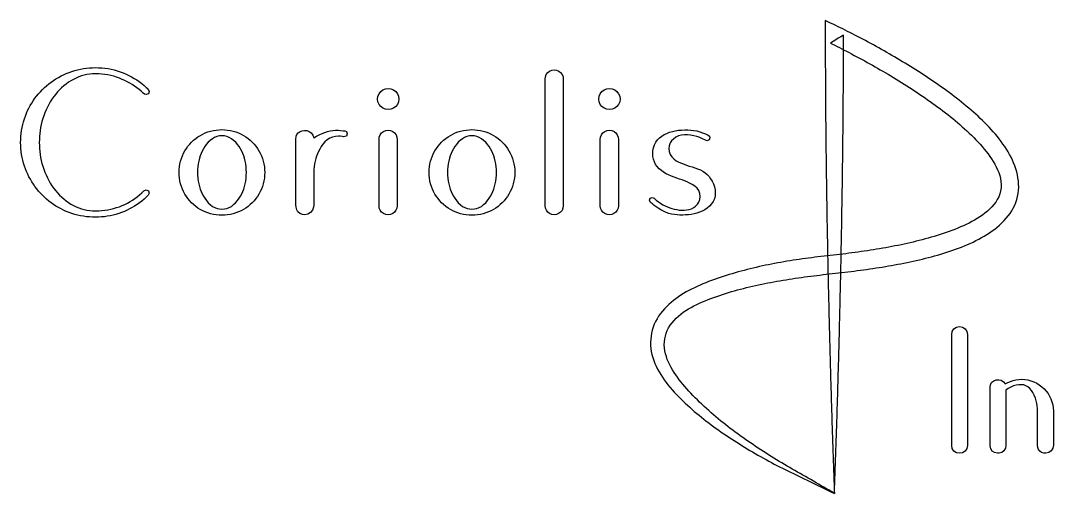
# Model space of a CAD drawing. Extents: x 0 to 5.78, y 0.1 to 1.66.
# Drawn here: x 0 to 3.398, y 0.104 to 1.659 of the extents above; entities that cross this region are included whole.
import ezdxf

# ---------------------------------------------------------------- set-up
doc = ezdxf.new("R2010")
doc.units = 0
doc.layers.add('Layer_1', color=7, linetype='CONTINUOUS')

msp = doc.modelspace()

# ---------------------------------------------------------------- linework, layer by layer
at = {"layer": 'Layer_1', "color": 7}
for points in [[(2.67393, 0.88763), (2.663719, 0.886518), (2.653504, 0.885378), (2.6433, 0.884211), (2.633101, 0.883014), (2.622902, 0.881783), (2.612699, 0.880518), (2.602514, 0.879218), (2.592325, 0.877879), (2.582137, 0.8765), (2.571954, 0.875079), (2.561782, 0.873614), (2.551614, 0.872103), (2.541446, 0.870544), (2.531291, 0.868936), (2.521153, 0.867277), (2.511022, 0.865565), (2.500894, 0.863796), (2.490785, 0.861972), (2.480678, 0.860087), (2.470587, 0.858141), (2.460499, 0.856131), (2.450424, 0.854055), (2.440369, 0.851914), (2.430334, 0.849705), (2.420318, 0.847427), (2.410321, 0.845076), (2.400336, 0.84265), (2.39036, 0.840146), (2.380412, 0.837566), (2.370477, 0.834904), (2.360566, 0.832162), (2.350683, 0.829338), (2.340821, 0.826429), (2.330994, 0.823436), (2.321203, 0.820359), (2.311429, 0.81719), (2.301687, 0.813931), (2.291968, 0.810577), (2.282379, 0.807305), (2.272822, 0.803916), (2.263315, 0.800403), (2.253857, 0.796751), (2.244459, 0.792949), (2.235137, 0.78899), (2.22589, 0.784857), (2.216715, 0.780533), (2.207642, 0.776015), (2.198669, 0.771285), (2.18982, 0.766339), (2.181105, 0.761163), (2.172534, 0.755746), (2.164131, 0.750082), (2.155902, 0.744159), (2.14787, 0.737972), (2.140047, 0.731512), (2.132472, 0.724794), (2.125141, 0.717797), (2.118075, 0.710525), (2.111295, 0.702982), (2.104823, 0.695183), (2.098943, 0.686893), (2.093612, 0.678253), (2.08884, 0.669278), (2.084655, 0.660025), (2.081067, 0.650522), (2.078088, 0.64081), (2.075727, 0.630933), (2.073989, 0.620916), (2.072882, 0.610823), (2.072406, 0.600679), (2.072565, 0.590511), (2.073359, 0.580388), (2.074792, 0.570316), (2.076861, 0.56036), (2.079562, 0.550572), (2.082997, 0.540822), (2.086839, 0.53122), (2.091066, 0.521787), (2.095659, 0.512525), (2.100597, 0.503441), (2.105856, 0.494542), (2.11142, 0.485818), (2.117257, 0.477282), (2.123344, 0.468935), (2.129677, 0.460749), (2.136217, 0.452741), (2.142955, 0.444892), (2.149866, 0.437201), (2.156935, 0.429654), (2.164148, 0.422235), (2.171471, 0.41495), (2.178746, 0.407829), (2.186112, 0.400798), (2.193564, 0.393855), (2.201088, 0.387011), (2.208695, 0.380249), (2.216369, 0.373579), (2.224119, 0.366989), (2.231944, 0.360476), (2.239824, 0.354052), (2.247772, 0.347703), (2.255782, 0.341432), (2.263846, 0.335239), (2.271968, 0.329119), (2.280151, 0.323066), (2.288393, 0.317079), (2.296675, 0.311169), (2.305015, 0.30532), (2.313387, 0.299548), (2.321811, 0.293835), (2.330284, 0.288181), (2.338789, 0.282596), (2.347331, 0.277072), (2.355915, 0.271604), (2.364541, 0.26619), (2.373202, 0.260831), (2.381885, 0.255534), (2.3906, 0.250288), (2.399354, 0.245089), (2.40814, 0.239936), (2.416941, 0.234837), (2.425772, 0.229781), (2.434625, 0.224769), (2.443507, 0.219793), (2.452407, 0.214855), (2.461332, 0.209949), (2.470274, 0.205072), (2.479222, 0.200225), (2.488169, 0.195403), (2.497166, 0.191007), (2.506155, 0.186618), (2.515152, 0.182226), (2.524148, 0.177839), (2.533142, 0.173455), (2.542143, 0.169071), (2.551145, 0.16469), (2.560144, 0.160312), (2.569137, 0.155941), (2.578135, 0.15157), (2.587135, 0.147202), (2.596142, 0.142834), (2.605152, 0.138468), (2.614155, 0.134108), (2.623152, 0.129755), (2.632162, 0.125401), (2.641167, 0.121053), (2.65017, 0.11671), (2.659178, 0.11237), (2.668196, 0.108032), (2.677214, 0.103702), (2.668582, 0.108729), (2.659941, 0.11375), (2.651306, 0.118762), (2.642664, 0.123773), (2.634014, 0.128783), (2.625367, 0.133787), (2.61672, 0.138787), (2.608062, 0.14379), (2.59941, 0.148785), (2.590764, 0.153774), (2.582106, 0.158766), (2.573454, 0.163751), (2.564804, 0.168732), (2.556133, 0.173722), (2.547468, 0.178705), (2.538814, 0.183679), (2.530142, 0.18866), (2.521476, 0.193635), (2.512809, 0.198608), (2.504132, 0.203583), (2.495471, 0.208547), (2.486812, 0.213983), (2.478158, 0.219435), (2.469522, 0.224904), (2.460899, 0.230398), (2.452293, 0.235922), (2.443706, 0.241478), (2.435151, 0.247062), (2.426615, 0.252687), (2.418096, 0.258357), (2.409608, 0.264066), (2.401153, 0.269817), (2.392731, 0.275611), (2.384348, 0.281448), (2.375985, 0.287344), (2.367664, 0.293287), (2.359375, 0.299287), (2.351133, 0.305335), (2.342936, 0.311435), (2.33478, 0.317596), (2.326665, 0.323818), (2.318594, 0.330105), (2.310581, 0.336446), (2.302616, 0.342855), (2.294699, 0.349335), (2.286848, 0.355875), (2.279046, 0.362493), (2.271315, 0.369175), (2.263642, 0.375938), (2.256035, 0.382776), (2.248505, 0.389687), (2.241044, 0.396683), (2.233662, 0.40376), (2.226363, 0.410919), (2.219153, 0.418162), (2.212026, 0.425501), (2.204991, 0.432933), (2.198066, 0.440447), (2.1916, 0.447721), (2.185223, 0.455064), (2.178949, 0.462497), (2.172799, 0.470036), (2.166796, 0.477693), (2.160963, 0.485481), (2.155334, 0.493405), (2.149932, 0.501481), (2.144786, 0.509729), (2.139931, 0.51816), (2.135411, 0.526771), (2.13127, 0.53557), (2.127552, 0.544562), (2.124314, 0.553724), (2.1216, 0.563058), (2.119418, 0.572613), (2.118096, 0.582338), (2.117616, 0.592147), (2.117963, 0.601956), (2.119124, 0.611705), (2.121091, 0.621313), (2.123864, 0.63072), (2.127448, 0.639859), (2.131842, 0.648632), (2.137042, 0.656948), (2.143039, 0.664709), (2.149649, 0.672475), (2.15672, 0.679822), (2.164203, 0.686754), (2.172046, 0.693275), (2.180199, 0.699401), (2.188615, 0.705153), (2.197252, 0.710556), (2.206088, 0.715646), (2.215078, 0.720444), (2.224208, 0.724985), (2.233451, 0.729294), (2.242793, 0.7334), (2.252197, 0.73732), (2.261664, 0.741085), (2.271197, 0.744724), (2.280759, 0.748249), (2.290362, 0.751687), (2.3, 0.75506), (2.309636, 0.758376), (2.319363, 0.761494), (2.329125, 0.764518), (2.338906, 0.767447), (2.348709, 0.770284), (2.358538, 0.773033), (2.368394, 0.775696), (2.378274, 0.778276), (2.388177, 0.780773), (2.398097, 0.783191), (2.408045, 0.785533), (2.418012, 0.7878), (2.427985, 0.789991), (2.437982, 0.792114), (2.447986, 0.794167), (2.458006, 0.796155), (2.468031, 0.798077), (2.478073, 0.79994), (2.488136, 0.801746), (2.498195, 0.803492), (2.508263, 0.805185), (2.518345, 0.806827), (2.528433, 0.80842), (2.538525, 0.809965), (2.548625, 0.811465), (2.558748, 0.812926), (2.568868, 0.814345), (2.578992, 0.815726), (2.589116, 0.817072), (2.599257, 0.818385), (2.609403, 0.819668), (2.619532, 0.820919), (2.629675, 0.822146), (2.639815, 0.823347), (2.649975, 0.824527), (2.660124, 0.825686), (2.670265, 0.826826), (2.680427, 0.827952), (2.680469, 0.827956), (2.690767, 0.829092), (2.701072, 0.830257), (2.711374, 0.831453), (2.721678, 0.83268), (2.731976, 0.833939), (2.742258, 0.835229), (2.752542, 0.836554), (2.762816, 0.837913), (2.773097, 0.839309), (2.783372, 0.840743), (2.793631, 0.842213), (2.803885, 0.843724), (2.814144, 0.845277), (2.824396, 0.846872), (2.834626, 0.848509), (2.844865, 0.850195), (2.855095, 0.851927), (2.865301, 0.853706), (2.875508, 0.855537), (2.885697, 0.85742), (2.895888, 0.859359), (2.90606, 0.861354), (2.916228, 0.863411), (2.926388, 0.865529), (2.936532, 0.867712), (2.946654, 0.869961), (2.956758, 0.872279), (2.966847, 0.87467), (2.97692, 0.877139), (2.986961, 0.879684), (2.996989, 0.882316), (3.006995, 0.885035), (3.016965, 0.887843), (3.026928, 0.890754), (3.036849, 0.893763), (3.046746, 0.896881), (3.056597, 0.900109), (3.066406, 0.903453), (3.076183, 0.906927), (3.085897, 0.910526), (3.095571, 0.914269), (3.105185, 0.918158), (3.114737, 0.922203), (3.124208, 0.926408), (3.13361, 0.930791), (3.142912, 0.935353), (3.15212, 0.940112), (3.161227, 0.945081), (3.170203, 0.950264), (3.179041, 0.955676), (3.187723, 0.961329), (3.196238, 0.967241), (3.204554, 0.973417), (3.212665, 0.979882), (3.220534, 0.986638), (3.228139, 0.9937), (3.235439, 1.001064), (3.242409, 1.008741), (3.249008, 1.016721), (3.255125, 1.024948), (3.260749, 1.033505), (3.265838, 1.04239), (3.270352, 1.051592), (3.27424, 1.061065), (3.277477, 1.070789), (3.280035, 1.080711), (3.281901, 1.090778), (3.283078, 1.100947), (3.283579, 1.111188), (3.283424, 1.121431), (3.282643, 1.131645), (3.28127, 1.141806), (3.279344, 1.151878), (3.276909, 1.161823), (3.274001, 1.171639), (3.270658, 1.181317), (3.266912, 1.190853), (3.262801, 1.200231), (3.258347, 1.209467), (3.253585, 1.218539), (3.248537, 1.227456), (3.243227, 1.236217), (3.237672, 1.244829), (3.231894, 1.253287), (3.225905, 1.261601), (3.219723, 1.269769), (3.213351, 1.277804), (3.206818, 1.285689), (3.20012, 1.293445), (3.19327, 1.301068), (3.186271, 1.308566), (3.179164, 1.315932), (3.17195, 1.323201), (3.164647, 1.330365), (3.157255, 1.337435), (3.149779, 1.344415), (3.14222, 1.351311), (3.134582, 1.358127), (3.126871, 1.364865), (3.119092, 1.371526), (3.111252, 1.378111), (3.103359, 1.384618), (3.09541, 1.391055), (3.087402, 1.397429), (3.07935, 1.403732), (3.071244, 1.409977), (3.063091, 1.41616), (3.054902, 1.422279), (3.046656, 1.428351), (3.038373, 1.434365), (3.030055, 1.440322), (3.0217, 1.446227), (3.013308, 1.452082), (3.004876, 1.457892), (2.996423, 1.463645), (2.987931, 1.469357), (2.979417, 1.475017), (2.970873, 1.480634), (2.962294, 1.486211), (2.953689, 1.491747), (2.945054, 1.497243), (2.936398, 1.502697), (2.927725, 1.508107), (2.919013, 1.513488), (2.910284, 1.518829), (2.901541, 1.524128), (2.892775, 1.529392), (2.883975, 1.534631), (2.875162, 1.539831), (2.866561, 1.544862), (2.857935, 1.549864), (2.849297, 1.554831), (2.840648, 1.559761), (2.831975, 1.564662), (2.823281, 1.569534), (2.814579, 1.57437), (2.805852, 1.579178), (2.797104, 1.583958), (2.788343, 1.588704), (2.77956, 1.593422), (2.770771, 1.598102), (2.761968, 1.60275), (2.753134, 1.607372), (2.744285, 1.61196), (2.736401, 1.616012), (2.728509, 1.620032), (2.720602, 1.624024), (2.712675, 1.627986), (2.704736, 1.631911), (2.697399, 1.635539), (2.690022, 1.639038), (2.68145, 1.643079), (2.672888, 1.647114), (2.664335, 1.651145), (2.655769, 1.655181), (2.647202, 1.659217), (2.647202, 1.64975), (2.647202, 1.640278), (2.647202, 1.630818), (2.647202, 1.621342), (2.647202, 1.611873), (2.647204, 1.601466), (2.64721, 1.591055), (2.647219, 1.580659), (2.647232, 1.570262), (2.647249, 1.559864), (2.647269, 1.549466), (2.647293, 1.539069), (2.647321, 1.528659), (2.647352, 1.518251), (2.647387, 1.507848), (2.647425, 1.497449), (2.647467, 1.487041), (2.647512, 1.476639), (2.64756, 1.46623), (2.647612, 1.455829), (2.647667, 1.445423), (2.647726, 1.435027), (2.647788, 1.424628), (2.647853, 1.414227), (2.647921, 1.403823), (2.647993, 1.39342), (2.648067, 1.383017), (2.648145, 1.372616), (2.648226, 1.362218), (2.64831, 1.351825), (2.648398, 1.341422), (2.648488, 1.331011), (2.648581, 1.320608), (2.648678, 1.310214), (2.648777, 1.299801), (2.64888, 1.289401), (2.648985, 1.278998), (2.649094, 1.268596), (2.649205, 1.258195), (2.649319, 1.247797), (2.649436, 1.237388), (2.649556, 1.226986), (2.649679, 1.216591), (2.649805, 1.206191), (2.649933, 1.195787), (2.650064, 1.185381), (2.650199, 1.174975), (2.650336, 1.164571), (2.650475, 1.154169), (2.650617, 1.143773), (2.650763, 1.13337), (2.65091, 1.122963), (2.651061, 1.112566), (2.651214, 1.102155), (2.65137, 1.091758), (2.651528, 1.081352), (2.65169, 1.070939), (2.651853, 1.060545), (2.652019, 1.050148), (2.652188, 1.03975), (2.65236, 1.029353), (2.652533, 1.018961), (2.65271, 1.00855), (2.652889, 0.998148), (2.653071, 0.987745), (2.653255, 0.977343), (2.653442, 0.966934), (2.653631, 0.956521), (2.653823, 0.946129), (2.654017, 0.935726), (2.654213, 0.925316), (2.654413, 0.914914), (2.654614, 0.90452), (2.654818, 0.894118), (2.655024, 0.883711), (2.655233, 0.873302), (2.655444, 0.862895), (2.655658, 0.852492), (2.655873, 0.842097), (2.656092, 0.831695), (2.656312, 0.821288), (2.656535, 0.810882), (2.656761, 0.800479), (2.656988, 0.790085), (2.657218, 0.779683), (2.65745, 0.76928), (2.657685, 0.758879), (2.657922, 0.748485), (2.658161, 0.738085), (2.658402, 0.727684), (2.658646, 0.717288), (2.658892, 0.706885), (2.659141, 0.69648), (2.659391, 0.68608), (2.659645, 0.675674), (2.6599, 0.665269), (2.660157, 0.654871), (2.660417, 0.64447), (2.660679, 0.634075), (2.660943, 0.623676), (2.66121, 0.613283), (2.661478, 0.602887), (2.66175, 0.592484), (2.662023, 0.582083), (2.662299, 0.571678), (2.662576, 0.561279), (2.662857, 0.55087), (2.663139, 0.540461), (2.663424, 0.530063), (2.663711, 0.519663), (2.664, 0.509272), (2.664291, 0.498878), (2.664585, 0.488474), (2.664881, 0.478073), (2.665179, 0.467667), (2.665479, 0.457273), (2.665782, 0.446866), (2.666087, 0.436463), (2.666395, 0.426064), (2.666704, 0.415669), (2.667017, 0.405262), (2.667331, 0.394867), (2.667647, 0.384472), (2.667966, 0.374071), (2.668288, 0.36366), (2.668612, 0.353256), (2.668938, 0.342859), (2.669267, 0.332463), (2.669598, 0.322064), (2.669931, 0.311668), (2.670268, 0.301269), (2.670606, 0.290873), (2.670947, 0.28048), (2.671291, 0.270088), (2.671637, 0.25969), (2.671986, 0.249291), (2.672338, 0.238894), (2.672693, 0.228492), (2.67305, 0.218099), (2.673411, 0.207704), (2.673774, 0.197303), (2.674141, 0.186898), (2.674511, 0.176501), (2.674885, 0.166096), (2.675262, 0.155696), (2.675643, 0.145302), (2.676028, 0.13491), (2.676418, 0.124514), (2.676814, 0.114108), (2.677218, 0.103701), (2.677623, 0.114105), (2.678018, 0.1245), (2.678408, 0.134896), (2.678793, 0.14529), (2.679174, 0.155686), (2.679551, 0.166091), (2.679925, 0.17649), (2.680295, 0.186889), (2.680661, 0.19728), (2.681025, 0.207687), (2.681386, 0.21809), (2.681743, 0.228483), (2.682098, 0.238881), (2.682449, 0.249272), (2.682798, 0.259664), (2.683144, 0.270054), (2.683488, 0.280448), (2.683829, 0.29085), (2.684168, 0.301245), (2.684504, 0.311644), (2.684837, 0.322034), (2.685168, 0.332429), (2.685497, 0.342818), (2.685823, 0.353219), (2.686147, 0.363622), (2.686468, 0.374021), (2.686787, 0.38442), (2.687104, 0.394813), (2.687418, 0.405207), (2.68773, 0.415596), (2.688039, 0.426002), (2.688347, 0.436392), (2.688652, 0.446789), (2.688954, 0.457188), (2.689255, 0.467584), (2.689553, 0.477986), (2.689849, 0.488391), (2.690142, 0.498781), (2.690434, 0.509179), (2.690723, 0.519582), (2.69101, 0.529986), (2.691295, 0.540388), (2.691577, 0.550784), (2.691857, 0.561184), (2.692135, 0.571585), (2.69241, 0.581984), (2.692684, 0.592378), (2.692955, 0.602776), (2.693223, 0.613177), (2.69349, 0.623575), (2.693754, 0.63397), (2.694016, 0.64437), (2.694276, 0.654772), (2.694534, 0.665173), (2.694789, 0.675571), (2.695042, 0.685975), (2.695293, 0.696382), (2.695541, 0.706789), (2.695787, 0.717192), (2.696031, 0.727589), (2.696273, 0.738), (2.696512, 0.748399), (2.696749, 0.758806), (2.696984, 0.769218), (2.697216, 0.779619), (2.697446, 0.79003), (2.697674, 0.800436), (2.697899, 0.810833), (2.698122, 0.82124), (2.698343, 0.831632), (2.698561, 0.842027), (2.698777, 0.852422), (2.69899, 0.862833), (2.699201, 0.873236), (2.69941, 0.883647), (2.699616, 0.894041), (2.69982, 0.904436), (2.700022, 0.914847), (2.700221, 0.92525), (2.700418, 0.935659), (2.700612, 0.94607), (2.700804, 0.956478), (2.700993, 0.966878), (2.701179, 0.977284), (2.701364, 0.987691), (2.701545, 0.998093), (2.701725, 1.008502), (2.701901, 1.018895), (2.702075, 1.029302), (2.702247, 1.039697), (2.702415, 1.050093), (2.702582, 1.0605), (2.702745, 1.070893), (2.702906, 1.081297), (2.703065, 1.091706), (2.703221, 1.102111), (2.703374, 1.112504), (2.703524, 1.122907), (2.703672, 1.133311), (2.703817, 1.143707), (2.70396, 1.154114), (2.704099, 1.16452), (2.704236, 1.174917), (2.70437, 1.185319), (2.704501, 1.195715), (2.70463, 1.206119), (2.704756, 1.216517), (2.704879, 1.22692), (2.704998, 1.237314), (2.705116, 1.247709), (2.70523, 1.258109), (2.705341, 1.26852), (2.70545, 1.278924), (2.705555, 1.289322), (2.705658, 1.299736), (2.705757, 1.310141), (2.705854, 1.320555), (2.705947, 1.330969), (2.706038, 1.341375), (2.706125, 1.35178), (2.706209, 1.362185), (2.70629, 1.372589), (2.706368, 1.383001), (2.706443, 1.393411), (2.706514, 1.403804), (2.706583, 1.414213), (2.706648, 1.424611), (2.70671, 1.435014), (2.706768, 1.445424), (2.706823, 1.455833), (2.706875, 1.466241), (2.706924, 1.476651), (2.706969, 1.487061), (2.70701, 1.497464), (2.707049, 1.507867), (2.707083, 1.518265), (2.707114, 1.528676), (2.707142, 1.539068), (2.707166, 1.549478), (2.707186, 1.559878), (2.707203, 1.570285), (2.707216, 1.58068), (2.707226, 1.591082), (2.707231, 1.601478), (2.707233, 1.611873), (2.707233, 1.611889), (2.698672, 1.60646), (2.690105, 1.601028), (2.68155, 1.595603), (2.67298, 1.590169), (2.664417, 1.584739), (2.671364, 1.581446), (2.678255, 1.578033), (2.685984, 1.574211), (2.69369, 1.570359), (2.701392, 1.566471), (2.709075, 1.562557), (2.71675, 1.558612), (2.725406, 1.554124), (2.73404, 1.549606), (2.74266, 1.545055), (2.751257, 1.540477), (2.75984, 1.535866), (2.768412, 1.531222), (2.776957, 1.526553), (2.785483, 1.521856), (2.793998, 1.517125), (2.802493, 1.512364), (2.810981, 1.507567), (2.819457, 1.502737), (2.827904, 1.497881), (2.836341, 1.492988), (2.844749, 1.48807), (2.853654, 1.482812), (2.862533, 1.477517), (2.871385, 1.472186), (2.880209, 1.466817), (2.889005, 1.461412), (2.897785, 1.455961), (2.906545, 1.450465), (2.915279, 1.444928), (2.923979, 1.439352), (2.932651, 1.433734), (2.941298, 1.428069), (2.94992, 1.422356), (2.9585, 1.416605), (2.967058, 1.410799), (2.975571, 1.404952), (2.98405, 1.399055), (2.992498, 1.393104), (3.000912, 1.387098), (3.009281, 1.38104), (3.017608, 1.374926), (3.025902, 1.368746), (3.034143, 1.362512), (3.042332, 1.356217), (3.050467, 1.34986), (3.058552, 1.343432), (3.066589, 1.336927), (3.074556, 1.330356), (3.082465, 1.323702), (3.090303, 1.316969), (3.098075, 1.310145), (3.105754, 1.303244), (3.113349, 1.29625), (3.120862, 1.289148), (3.128271, 1.281946), (3.135572, 1.274634), (3.142761, 1.267199), (3.149733, 1.259766), (3.156598, 1.25223), (3.163337, 1.244585), (3.169936, 1.236819), (3.176373, 1.228924), (3.18263, 1.22088), (3.188678, 1.212676), (3.194478, 1.204304), (3.199997, 1.195741), (3.205192, 1.186964), (3.209994, 1.177976), (3.214339, 1.168756), (3.218141, 1.159307), (3.221308, 1.14963), (3.223732, 1.139745), (3.225304, 1.12967), (3.225911, 1.11951), (3.225474, 1.10933), (3.223949, 1.099268), (3.221348, 1.08943), (3.217724, 1.079899), (3.213188, 1.070777), (3.207852, 1.062091), (3.201848, 1.053866), (3.1952, 1.046085), (3.188016, 1.038796), (3.1804, 1.031945), (3.17245, 1.025504), (3.164222, 1.019423), (3.155763, 1.013668), (3.14711, 1.008205), (3.138287, 1.003006), (3.129323, 0.99805), (3.120244, 0.993321), (3.111054, 0.988795), (3.101784, 0.984465), (3.09243, 0.980309), (3.083002, 0.976316), (3.073507, 0.972474), (3.063968, 0.968782), (3.054373, 0.965221), (3.044726, 0.961786), (3.03503, 0.958468), (3.025304, 0.955266), (3.015537, 0.952169), (3.005746, 0.949176), (2.995921, 0.946279), (2.986064, 0.943473), (2.976197, 0.940759), (2.966311, 0.93813), (2.956397, 0.93558), (2.946464, 0.933108), (2.936509, 0.930709), (2.926544, 0.928382), (2.916556, 0.926123), (2.906549, 0.923929), (2.896543, 0.921802), (2.886523, 0.919735), (2.87648, 0.917726), (2.866433, 0.915776), (2.856364, 0.913879), (2.846282, 0.912036), (2.836206, 0.910248), (2.826121, 0.90851), (2.816012, 0.906818), (2.805895, 0.905175), (2.795772, 0.903577), (2.78565, 0.902027), (2.775522, 0.90052), (2.76538, 0.899054), (2.755244, 0.897632), (2.745097, 0.89625), (2.734953, 0.894908), (2.724799, 0.893604), (2.714634, 0.892337), (2.704482, 0.891109), (2.694316, 0.889915), (2.68414, 0.888756), (2.67397, 0.887632), (2.673928, 0.887627)], [(0.246071, 1.50452), (0.25648, 1.504324), (0.266877, 1.503725), (0.277235, 1.502705), (0.287544, 1.501251), (0.297779, 1.49935), (0.307926, 1.496991), (0.31795, 1.494171), (0.327825, 1.490889), (0.337547, 1.48714), (0.346749, 1.483222), (0.355805, 1.478958), (0.364688, 1.47435), (0.373391, 1.469391), (0.38188, 1.464093), (0.390142, 1.458458), (0.398176, 1.452483), (0.405951, 1.446189), (0.413472, 1.439572), (0.416216, 1.436828), (0.41896, 1.434084), (0.419875, 1.434084), (0.422619, 1.425851), (0.420104, 1.418304), (0.412557, 1.415789), (0.407321, 1.41681), (0.403409, 1.420362), (0.396605, 1.426694), (0.389542, 1.432739), (0.382233, 1.438481), (0.37468, 1.443914), (0.366906, 1.449022), (0.358925, 1.453797), (0.350749, 1.458237), (0.342396, 1.462339), (0.333888, 1.466101), (0.324803, 1.469857), (0.315552, 1.473176), (0.306156, 1.476055), (0.296622, 1.478498), (0.286997, 1.480504), (0.277293, 1.482084), (0.267533, 1.48325), (0.257723, 1.484016), (0.2479, 1.484396), (0.24607, 1.484396), (0.236666, 1.484118), (0.22729, 1.48327), (0.217985, 1.481839), (0.208787, 1.47982), (0.19974, 1.47722), (0.190872, 1.474049), (0.182218, 1.470333), (0.173804, 1.466101), (0.165467, 1.46141), (0.157391, 1.456281), (0.149596, 1.450732), (0.142101, 1.44479), (0.134913, 1.438477), (0.128045, 1.431827), (0.121496, 1.424867), (0.11526, 1.417618), (0.108979, 1.409545), (0.103093, 1.401173), (0.097609, 1.392542), (0.092513, 1.383658), (0.087808, 1.374566), (0.083487, 1.365297), (0.079526, 1.355845), (0.075925, 1.346267), (0.072784, 1.336829), (0.070031, 1.327283), (0.067661, 1.317626), (0.065674, 1.30788), (0.06407, 1.298082), (0.062837, 1.288217), (0.06197, 1.278317), (0.061457, 1.268389), (0.061289, 1.25845), (0.061457, 1.248513), (0.06197, 1.238577), (0.062837, 1.228683), (0.06407, 1.218816), (0.065676, 1.209011), (0.067664, 1.199263), (0.070031, 1.189616), (0.072784, 1.180072), (0.075925, 1.170633), (0.079524, 1.161058), (0.083479, 1.151621), (0.087805, 1.142341), (0.092509, 1.133249), (0.097603, 1.124368), (0.103096, 1.115722), (0.108984, 1.107348), (0.11526, 1.099281), (0.121583, 1.092131), (0.128209, 1.085244), (0.135126, 1.078652), (0.14233, 1.072376), (0.149817, 1.066433), (0.15757, 1.060845), (0.165569, 1.055631), (0.173804, 1.050799), (0.18227, 1.046755), (0.190953, 1.043218), (0.199837, 1.040206), (0.208895, 1.037739), (0.218083, 1.03583), (0.227357, 1.03448), (0.236699, 1.033681), (0.24607, 1.033419), (0.246985, 1.033419), (0.256889, 1.033617), (0.266796, 1.034226), (0.276656, 1.035257), (0.28646, 1.036724), (0.296186, 1.038636), (0.305819, 1.041001), (0.31533, 1.043819), (0.324691, 1.047086), (0.333887, 1.050799), (0.342702, 1.054738), (0.351338, 1.059042), (0.359786, 1.063721), (0.368016, 1.068769), (0.375999, 1.074176), (0.383737, 1.079948), (0.391193, 1.086061), (0.398367, 1.092513), (0.405239, 1.099281), (0.412557, 1.102026), (0.420104, 1.09951), (0.422619, 1.091963), (0.419875, 1.084645), (0.412998, 1.078024), (0.405869, 1.071668), (0.398496, 1.065589), (0.390904, 1.05981), (0.383083, 1.054322), (0.375055, 1.049143), (0.366853, 1.044285), (0.358465, 1.039739), (0.349908, 1.035506), (0.341205, 1.031589), (0.332167, 1.027868), (0.322967, 1.024544), (0.313647, 1.021631), (0.304204, 1.019123), (0.294661, 1.01702), (0.285031, 1.015319), (0.275351, 1.014016), (0.265611, 1.013098), (0.255852, 1.012557), (0.24607, 1.012379), (0.2362, 1.01256), (0.226354, 1.013108), (0.216533, 1.014036), (0.20676, 1.015352), (0.197042, 1.017063), (0.187413, 1.019171), (0.177867, 1.021684), (0.168449, 1.024593), (0.159169, 1.027894), (0.15002, 1.031589), (0.141306, 1.035511), (0.132748, 1.039745), (0.124365, 1.04429), (0.116143, 1.049159), (0.108132, 1.05433), (0.100325, 1.059807), (0.09272, 1.065597), (0.085362, 1.071664), (0.078232, 1.07802), (0.071351, 1.084645), (0.064911, 1.091505), (0.058723, 1.098591), (0.05279, 1.105906), (0.047125, 1.113437), (0.041749, 1.121157), (0.036656, 1.129072), (0.031851, 1.137169), (0.027346, 1.145422), (0.023128, 1.153846), (0.01921, 1.1624), (0.015514, 1.171548), (0.012212, 1.180833), (0.009303, 1.190254), (0.006792, 1.199791), (0.004683, 1.209425), (0.002973, 1.219131), (0.001657, 1.228907), (0.000728, 1.238737), (0.00018, 1.24859), (0, 1.25845), (0.00018, 1.26832), (0.000729, 1.278166), (0.001657, 1.287987), (0.002972, 1.29776), (0.004683, 1.307478), (0.006792, 1.317107), (0.009304, 1.326653), (0.012213, 1.336071), (0.015514, 1.345351), (0.01921, 1.3545), (0.023072, 1.363098), (0.027234, 1.37155), (0.031704, 1.379851), (0.03647, 1.387963), (0.041548, 1.395898), (0.046925, 1.403626), (0.052598, 1.411135), (0.05857, 1.418422), (0.06482, 1.42546), (0.071351, 1.432254), (0.078228, 1.438876), (0.085357, 1.445232), (0.09273, 1.451311), (0.100321, 1.45709), (0.108143, 1.462577), (0.116171, 1.467757), (0.124373, 1.472614), (0.132761, 1.477161), (0.141318, 1.481394), (0.15002, 1.485311), (0.159169, 1.489006), (0.168453, 1.492308), (0.177874, 1.495218), (0.187412, 1.497728), (0.197046, 1.499837), (0.206751, 1.501547), (0.216528, 1.502863), (0.226358, 1.503792), (0.236211, 1.50434), (0.24607, 1.50452)], [(1.725897, 1.467015), (1.726728, 1.474695), (1.729471, 1.481907), (1.734129, 1.488055), (1.740251, 1.492964), (1.747407, 1.496147), (1.755169, 1.497202), (1.762981, 1.496244), (1.770208, 1.493139), (1.776208, 1.488055), (1.781298, 1.482045), (1.784396, 1.474832), (1.785356, 1.467015), (1.785356, 1.456834), (1.785356, 1.446652), (1.785356, 1.436489), (1.785356, 1.426323), (1.785356, 1.416138), (1.785356, 1.405957), (1.785356, 1.395779), (1.785356, 1.385612), (1.785356, 1.375428), (1.785356, 1.365252), (1.785356, 1.355079), (1.785356, 1.344911), (1.785356, 1.334731), (1.785356, 1.324554), (1.785356, 1.314381), (1.785356, 1.304202), (1.785356, 1.29404), (1.785356, 1.283862), (1.785356, 1.273685), (1.785356, 1.263504), (1.785356, 1.253338), (1.785356, 1.243169), (1.785356, 1.232989), (1.785356, 1.222811), (1.785356, 1.212641), (1.785356, 1.202473), (1.785356, 1.1923), (1.785356, 1.182128), (1.785356, 1.171954), (1.785356, 1.161781), (1.785356, 1.151616), (1.785356, 1.141444), (1.785356, 1.131272), (1.785356, 1.121095), (1.785356, 1.110921), (1.785356, 1.10075), (1.785356, 1.090587), (1.785356, 1.080406), (1.785356, 1.070232), (1.785356, 1.060056), (1.785356, 1.049884), (1.784299, 1.042118), (1.781115, 1.034963), (1.776208, 1.028845), (1.770065, 1.024189), (1.762851, 1.021445), (1.755169, 1.020612), (1.747532, 1.02153), (1.740382, 1.024354), (1.734129, 1.028845), (1.72964, 1.035094), (1.726814, 1.04225), (1.725897, 1.049884), (1.725897, 1.060066), (1.725897, 1.070247), (1.725897, 1.080411), (1.725897, 1.090577), (1.725897, 1.100761), (1.725897, 1.110942), (1.725897, 1.12112), (1.725897, 1.131288), (1.725897, 1.141471), (1.725897, 1.151648), (1.725897, 1.161821), (1.725897, 1.171989), (1.725897, 1.182169), (1.725897, 1.192346), (1.725897, 1.202518), (1.725897, 1.212697), (1.725897, 1.22286), (1.725897, 1.233037), (1.725897, 1.243214), (1.725897, 1.253396), (1.725897, 1.263562), (1.725897, 1.273731), (1.725897, 1.283911), (1.725897, 1.294088), (1.725897, 1.304259), (1.725897, 1.314427), (1.725897, 1.3246), (1.725897, 1.334771), (1.725897, 1.344946), (1.725897, 1.355119), (1.725897, 1.365284), (1.725897, 1.375455), (1.725897, 1.385628), (1.725897, 1.395805), (1.725897, 1.405978), (1.725897, 1.41615), (1.725897, 1.426313), (1.725897, 1.436494), (1.725897, 1.446668), (1.725897, 1.456844), (1.725897, 1.467015)], [(1.174539, 1.401153), (1.175609, 1.410214), (1.179025, 1.418658), (1.184601, 1.425851), (1.19181, 1.431437), (1.200251, 1.434846), (1.2093, 1.435913), (1.218361, 1.434843), (1.226805, 1.431427), (1.233998, 1.425851), (1.239584, 1.418642), (1.242993, 1.410201), (1.244061, 1.401153), (1.24299, 1.392091), (1.239575, 1.383647), (1.233998, 1.376454), (1.226653, 1.371305), (1.218222, 1.368248), (1.2093, 1.367306), (1.200367, 1.368251), (1.191942, 1.371307), (1.184601, 1.376454), (1.179015, 1.383663), (1.175606, 1.392104), (1.174539, 1.401153)], [(1.902417, 1.401153), (1.903487, 1.410214), (1.906903, 1.418658), (1.912479, 1.425851), (1.919688, 1.431437), (1.928129, 1.434846), (1.937178, 1.435913), (1.946239, 1.434843), (1.954684, 1.431427), (1.961876, 1.425851), (1.967462, 1.418642), (1.970871, 1.410201), (1.971938, 1.401153), (1.970868, 1.392091), (1.967453, 1.383647), (1.961876, 1.376454), (1.954531, 1.371305), (1.9461, 1.368248), (1.937178, 1.367306), (1.928245, 1.368251), (1.91982, 1.371307), (1.912479, 1.376454), (1.906893, 1.383663), (1.903484, 1.392104), (1.902417, 1.401153)], [(0.662215, 1.300529), (0.67161, 1.30024), (0.680968, 1.299355), (0.69024, 1.297851), (0.69938, 1.295715), (0.708345, 1.292947), (0.717101, 1.289552), (0.725321, 1.285734), (0.733289, 1.281422), (0.740973, 1.276611), (0.748331, 1.271315), (0.755321, 1.265559), (0.761924, 1.259365), (0.768128, 1.25275), (0.773883, 1.24576), (0.779181, 1.238398), (0.783991, 1.230713), (0.788298, 1.222753), (0.792112, 1.214541), (0.795507, 1.205782), (0.79828, 1.1968), (0.800416, 1.187655), (0.801917, 1.178393), (0.8028, 1.169049), (0.803089, 1.159656), (0.8028, 1.150261), (0.801915, 1.140903), (0.800411, 1.131632), (0.798275, 1.122492), (0.795506, 1.113526), (0.792112, 1.10477), (0.788294, 1.09655), (0.783981, 1.088582), (0.779171, 1.080898), (0.773874, 1.07354), (0.768119, 1.06655), (0.761924, 1.059947), (0.75531, 1.053743), (0.748319, 1.047988), (0.740958, 1.04269), (0.733273, 1.03788), (0.725313, 1.033573), (0.717101, 1.02976), (0.708342, 1.026364), (0.69936, 1.023591), (0.690215, 1.021456), (0.680953, 1.019954), (0.671609, 1.019071), (0.662215, 1.018782), (0.652821, 1.019071), (0.643463, 1.019956), (0.634191, 1.02146), (0.625051, 1.023596), (0.616086, 1.026365), (0.60733, 1.02976), (0.59911, 1.033577), (0.591142, 1.03789), (0.583458, 1.0427), (0.5761, 1.047997), (0.56911, 1.053752), (0.562507, 1.059947), (0.556303, 1.066561), (0.550548, 1.073552), (0.54525, 1.080913), (0.54044, 1.088598), (0.536133, 1.096558), (0.532319, 1.10477), (0.528924, 1.113529), (0.526151, 1.122511), (0.524015, 1.131656), (0.522514, 1.140918), (0.521631, 1.150262), (0.521342, 1.159656), (0.521631, 1.16905), (0.522516, 1.178408), (0.52402, 1.18768), (0.526156, 1.19682), (0.528924, 1.205785), (0.532319, 1.214541), (0.536137, 1.222761), (0.540449, 1.230729), (0.54526, 1.238413), (0.550557, 1.245771), (0.556312, 1.252761), (0.562507, 1.259365), (0.569121, 1.265568), (0.576111, 1.271323), (0.583473, 1.276621), (0.591158, 1.281431), (0.599118, 1.285738), (0.60733, 1.289552), (0.616089, 1.292947), (0.625071, 1.29572), (0.634216, 1.297856), (0.643478, 1.299357), (0.652822, 1.30024), (0.662215, 1.300529)], [(0.905156, 1.268512), (0.90607, 1.278575), (0.908995, 1.284519), (0.913388, 1.289552), (0.919321, 1.293965), (0.926212, 1.296631), (0.933513, 1.297785), (0.9416, 1.297365), (0.949192, 1.294633), (0.955468, 1.289552), (0.961445, 1.282058), (0.964615, 1.273086), (0.973179, 1.27875), (0.982178, 1.283697), (0.991542, 1.287905), (1.001206, 1.291381), (1.009555, 1.294069), (1.018072, 1.296132), (1.02671, 1.297577), (1.035435, 1.298424), (1.044199, 1.298699), (1.052432, 1.297784), (1.06158, 1.29687), (1.066898, 1.29639), (1.071642, 1.294125), (1.074386, 1.286807), (1.071642, 1.279489), (1.067068, 1.27766), (1.062495, 1.276745), (1.058835, 1.27766), (1.051517, 1.278575), (1.046029, 1.278575), (1.03603, 1.277913), (1.02625, 1.275781), (1.016979, 1.27203), (1.008524, 1.266683), (1.001255, 1.260099), (0.994714, 1.252801), (0.988903, 1.244885), (0.983825, 1.236496), (0.97999, 1.229005), (0.976603, 1.221296), (0.973676, 1.213406), (0.971204, 1.205344), (0.969189, 1.197161), (0.967296, 1.187878), (0.965859, 1.17853), (0.96494, 1.169109), (0.964615, 1.159656), (0.964615, 1.149921), (0.964615, 1.140198), (0.964615, 1.130469), (0.964615, 1.12074), (0.964615, 1.111017), (0.964615, 1.101279), (0.964615, 1.091554), (0.964615, 1.081814), (0.964615, 1.072087), (0.964615, 1.062359), (0.964615, 1.052629), (0.963701, 1.04531), (0.960171, 1.035765), (0.953638, 1.02793), (0.945101, 1.022779), (0.935343, 1.020612), (0.926932, 1.02148), (0.919036, 1.024469), (0.912474, 1.02976), (0.908317, 1.037088), (0.905904, 1.045146), (0.905156, 1.053543), (0.905156, 1.063785), (0.905156, 1.074028), (0.905156, 1.084274), (0.905156, 1.094505), (0.905156, 1.104735), (0.905156, 1.114981), (0.905156, 1.125212), (0.905156, 1.135453), (0.905156, 1.14569), (0.905156, 1.155928), (0.905156, 1.166158), (0.905156, 1.176402), (0.905156, 1.18664), (0.905156, 1.196882), (0.905156, 1.207114), (0.905156, 1.217356), (0.905156, 1.227591), (0.905156, 1.237831), (0.905156, 1.248053), (0.905156, 1.258292)], [(1.179112, 1.268512), (1.179944, 1.276192), (1.182687, 1.283404), (1.187345, 1.289552), (1.193742, 1.29457), (1.20123, 1.297699), (1.2093, 1.298699), (1.217112, 1.297741), (1.224339, 1.294636), (1.230339, 1.289552), (1.234995, 1.283409), (1.237739, 1.276195), (1.238572, 1.268512), (1.238572, 1.258096), (1.238572, 1.247679), (1.238572, 1.237259), (1.238572, 1.226854), (1.238572, 1.216449), (1.238572, 1.206028), (1.238572, 1.195624), (1.238572, 1.185209), (1.238572, 1.174798), (1.238572, 1.164385), (1.238572, 1.153981), (1.238572, 1.143562), (1.238572, 1.13315), (1.238572, 1.122733), (1.238572, 1.112328), (1.238572, 1.101911), (1.238572, 1.091502), (1.238572, 1.081088), (1.238572, 1.070692), (1.238572, 1.060278), (1.238572, 1.049884), (1.237654, 1.042247), (1.23483, 1.035098), (1.230339, 1.028845), (1.224196, 1.024189), (1.216982, 1.021445), (1.2093, 1.020612), (1.201357, 1.021483), (1.19388, 1.024255), (1.187345, 1.028845), (1.182856, 1.035094), (1.18003, 1.04225), (1.179112, 1.049884), (1.179112, 1.0603), (1.179112, 1.070718), (1.179112, 1.081138), (1.179112, 1.091543), (1.179112, 1.101948), (1.179112, 1.112368), (1.179112, 1.122773), (1.179112, 1.133188), (1.179112, 1.143599), (1.179112, 1.154012), (1.179112, 1.164416), (1.179112, 1.174834), (1.179112, 1.185247), (1.179112, 1.195663), (1.179112, 1.206069), (1.179112, 1.216485), (1.179112, 1.226895), (1.179112, 1.237308), (1.179112, 1.247705), (1.179112, 1.258118)], [(1.484786, 1.300529), (1.49418, 1.30024), (1.503538, 1.299355), (1.51281, 1.297851), (1.52195, 1.295715), (1.530915, 1.292947), (1.539671, 1.289552), (1.547891, 1.285734), (1.555859, 1.281422), (1.563543, 1.276611), (1.570901, 1.271315), (1.577891, 1.265559), (1.584495, 1.259365), (1.590698, 1.25275), (1.596453, 1.24576), (1.601751, 1.238398), (1.606561, 1.230713), (1.610868, 1.222753), (1.614682, 1.214541), (1.618077, 1.205782), (1.62085, 1.1968), (1.622986, 1.187655), (1.624487, 1.178393), (1.62537, 1.169049), (1.625659, 1.159656), (1.62537, 1.150261), (1.624485, 1.140903), (1.622981, 1.131632), (1.620845, 1.122492), (1.618077, 1.113526), (1.614682, 1.10477), (1.610864, 1.09655), (1.606552, 1.088582), (1.601741, 1.080898), (1.596445, 1.07354), (1.590689, 1.06655), (1.584495, 1.059947), (1.57788, 1.053743), (1.57089, 1.047988), (1.563528, 1.04269), (1.555843, 1.03788), (1.547883, 1.033573), (1.539671, 1.02976), (1.530912, 1.026364), (1.52193, 1.023591), (1.512785, 1.021456), (1.503523, 1.019954), (1.494179, 1.019071), (1.484786, 1.018782), (1.475391, 1.019071), (1.466033, 1.019956), (1.456762, 1.02146), (1.447622, 1.023596), (1.438656, 1.026365), (1.4299, 1.02976), (1.42168, 1.033577), (1.413712, 1.03789), (1.406028, 1.0427), (1.39867, 1.047997), (1.39168, 1.053752), (1.385077, 1.059947), (1.378873, 1.066561), (1.373118, 1.073552), (1.36782, 1.080913), (1.36301, 1.088598), (1.358703, 1.096558), (1.35489, 1.10477), (1.351494, 1.113529), (1.348721, 1.122511), (1.346586, 1.131656), (1.345084, 1.140918), (1.344201, 1.150262), (1.343912, 1.159656), (1.344201, 1.16905), (1.345086, 1.178408), (1.34659, 1.18768), (1.348726, 1.19682), (1.351495, 1.205785), (1.35489, 1.214541), (1.358707, 1.222761), (1.36302, 1.230729), (1.36783, 1.238413), (1.373127, 1.245771), (1.378882, 1.252761), (1.385077, 1.259365), (1.391691, 1.265568), (1.398682, 1.271323), (1.406043, 1.276621), (1.413728, 1.281431), (1.421688, 1.285738), (1.4299, 1.289552), (1.438659, 1.292947), (1.447641, 1.29572), (1.456786, 1.297856), (1.466048, 1.299357), (1.475392, 1.30024), (1.484786, 1.300529)], [(1.90699, 1.268512), (1.907822, 1.276192), (1.910565, 1.283404), (1.915223, 1.289552), (1.92162, 1.29457), (1.929108, 1.297699), (1.937178, 1.298699), (1.94499, 1.297741), (1.952217, 1.294636), (1.958217, 1.289552), (1.962873, 1.283409), (1.965617, 1.276195), (1.96645, 1.268512), (1.96645, 1.258096), (1.96645, 1.247679), (1.96645, 1.237259), (1.96645, 1.226854), (1.96645, 1.216449), (1.96645, 1.206028), (1.96645, 1.195624), (1.96645, 1.185209), (1.96645, 1.174798), (1.96645, 1.164385), (1.96645, 1.153981), (1.96645, 1.143562), (1.96645, 1.13315), (1.96645, 1.122733), (1.96645, 1.112328), (1.96645, 1.101911), (1.96645, 1.091502), (1.96645, 1.081088), (1.96645, 1.070692), (1.96645, 1.060278), (1.96645, 1.049884), (1.965532, 1.042247), (1.962708, 1.035098), (1.958217, 1.028845), (1.952074, 1.024189), (1.94486, 1.021445), (1.937178, 1.020612), (1.929235, 1.021483), (1.921758, 1.024255), (1.915223, 1.028845), (1.910734, 1.035094), (1.907908, 1.04225), (1.90699, 1.049884), (1.90699, 1.0603), (1.90699, 1.070718), (1.90699, 1.081138), (1.90699, 1.091543), (1.90699, 1.101948), (1.90699, 1.112368), (1.90699, 1.122773), (1.90699, 1.133188), (1.90699, 1.143599), (1.90699, 1.154012), (1.90699, 1.164416), (1.90699, 1.174834), (1.90699, 1.185247), (1.90699, 1.195663), (1.90699, 1.206069), (1.90699, 1.216485), (1.90699, 1.226895), (1.90699, 1.237308), (1.90699, 1.247705), (1.90699, 1.258118)], [(2.252699, 1.265768), (2.24357, 1.270475), (2.234082, 1.274426), (2.224341, 1.27766), (2.214433, 1.280313), (2.204355, 1.282141), (2.194154, 1.283148), (2.18413, 1.283272), (2.174154, 1.282278), (2.164439, 1.279832), (2.155365, 1.275593), (2.147501, 1.269427), (2.141488, 1.263474), (2.136524, 1.25662), (2.133504, 1.247752), (2.132865, 1.238325), (2.133764, 1.228541), (2.136754, 1.219186), (2.142013, 1.210882), (2.149177, 1.204102), (2.157191, 1.19834), (2.165796, 1.193502), (2.174061, 1.189823), (2.182479, 1.186473), (2.191015, 1.183436), (2.199643, 1.180695), (2.208932, 1.1779), (2.218134, 1.174841), (2.22723, 1.171509), (2.236233, 1.167888), (2.244201, 1.163696), (2.251684, 1.15869), (2.258559, 1.152876), (2.26472, 1.146308), (2.270098, 1.139069), (2.274653, 1.131298), (2.279111, 1.122248), (2.282542, 1.112761), (2.284729, 1.102916), (2.285486, 1.092865), (2.284715, 1.082816), (2.282452, 1.073251), (2.278645, 1.064191), (2.273341, 1.055914), (2.266747, 1.048614), (2.259162, 1.042354), (2.250869, 1.037078), (2.242485, 1.032737), (2.233801, 1.029035), (2.22487, 1.025971), (2.215752, 1.023534), (2.206495, 1.021699), (2.197146, 1.020432), (2.187751, 1.019697), (2.178465, 1.019206), (2.169172, 1.019222), (2.159885, 1.019779), (2.150653, 1.020909), (2.141525, 1.022634), (2.132536, 1.024971), (2.123717, 1.02793), (2.114588, 1.031934), (2.105737, 1.036519), (2.097189, 1.041651), (2.090868, 1.046264), (2.084643, 1.051004), (2.078509, 1.055875), (2.072491, 1.060861), (2.068832, 1.06818), (2.071119, 1.07504), (2.077979, 1.077327), (2.084383, 1.074583), (2.091317, 1.068995), (2.098325, 1.063514), (2.105422, 1.058117), (2.112746, 1.053598), (2.120386, 1.049617), (2.128291, 1.046225), (2.135446, 1.043289), (2.14278, 1.040863), (2.150245, 1.038907), (2.158429, 1.037324), (2.166662, 1.036093), (2.174944, 1.035248), (2.183238, 1.035543), (2.191479, 1.036448), (2.199643, 1.037992), (2.207258, 1.040429), (2.214328, 1.044122), (2.220682, 1.04897), (2.226416, 1.054823), (2.230744, 1.061776), (2.234017, 1.071123), (2.235318, 1.080986), (2.234339, 1.090638), (2.231032, 1.099751), (2.225256, 1.107514), (2.217843, 1.114401), (2.2095, 1.120144), (2.200557, 1.124895), (2.192554, 1.12864), (2.184372, 1.132001), (2.176047, 1.135012), (2.167626, 1.137701), (2.158624, 1.140928), (2.149679, 1.144288), (2.140791, 1.147783), (2.13195, 1.151423), (2.123518, 1.155532), (2.115457, 1.160324), (2.10786, 1.16582), (2.100831, 1.172009), (2.094445, 1.178866), (2.089103, 1.186228), (2.084922, 1.194305), (2.082004, 1.202911), (2.080332, 1.211865), (2.079809, 1.220945), (2.080332, 1.230994), (2.082053, 1.240914), (2.085186, 1.250468), (2.089871, 1.259365), (2.095643, 1.266672), (2.102189, 1.273287), (2.109451, 1.279108), (2.117314, 1.284063), (2.12603, 1.288407), (2.135077, 1.291972), (2.1444, 1.294783), (2.153904, 1.29687), (2.164123, 1.298384), (2.174408, 1.299365), (2.184737, 1.299783), (2.195069, 1.299614), (2.205026, 1.299253), (2.214922, 1.298164), (2.224713, 1.296343), (2.234345, 1.293805), (2.243774, 1.290577), (2.252952, 1.286702), (2.261846, 1.282234), (2.266057, 1.279114), (2.267335, 1.274001), (2.264838, 1.267146), (2.258187, 1.263938), (2.252699, 1.265768)], [(0.662215, 1.280404), (0.653941, 1.27975), (0.645887, 1.277784), (0.638232, 1.274586), (0.631114, 1.270342), (0.62369, 1.265041), (0.616942, 1.258911), (0.610885, 1.252093), (0.6055, 1.244728), (0.601063, 1.237521), (0.597133, 1.230026), (0.593684, 1.222293), (0.590692, 1.214376), (0.58812, 1.206308), (0.585758, 1.197166), (0.583954, 1.187899), (0.582693, 1.178529), (0.581956, 1.169105), (0.581716, 1.159656), (0.581956, 1.150207), (0.582692, 1.140794), (0.583953, 1.131423), (0.585756, 1.122152), (0.58812, 1.113003), (0.590689, 1.104943), (0.593684, 1.09702), (0.597132, 1.089287), (0.601068, 1.081782), (0.6055, 1.074583), (0.610951, 1.067085), (0.617042, 1.060082), (0.623768, 1.053705), (0.631114, 1.048055), (0.63834, 1.044147), (0.646012, 1.041252), (0.654028, 1.039489), (0.662215, 1.038907), (0.670396, 1.039488), (0.678416, 1.041251), (0.686094, 1.044148), (0.693317, 1.048055), (0.700661, 1.053703), (0.707394, 1.060088), (0.71348, 1.067085), (0.718931, 1.074583), (0.723368, 1.081791), (0.727298, 1.089286), (0.730746, 1.097018), (0.733739, 1.104935), (0.736311, 1.113003), (0.738673, 1.122145), (0.740477, 1.131413), (0.741738, 1.140782), (0.742475, 1.150206), (0.742714, 1.159656), (0.742475, 1.169104), (0.741739, 1.178517), (0.740478, 1.187888), (0.738675, 1.197159), (0.736311, 1.206308), (0.733742, 1.214369), (0.730747, 1.222291), (0.727298, 1.230025), (0.723363, 1.237529), (0.718931, 1.244728), (0.713549, 1.252088), (0.707496, 1.258904), (0.700735, 1.265046), (0.693317, 1.270342), (0.686194, 1.274588), (0.678536, 1.277786), (0.670479, 1.279752), (0.662215, 1.280404)], [(1.484786, 1.280404), (1.476511, 1.27975), (1.468457, 1.277784), (1.460802, 1.274586), (1.453684, 1.270342), (1.44626, 1.265041), (1.439512, 1.258911), (1.433456, 1.252093), (1.42807, 1.244728), (1.423633, 1.237521), (1.419703, 1.230026), (1.416255, 1.222293), (1.413262, 1.214376), (1.41069, 1.206308), (1.408328, 1.197166), (1.406524, 1.187899), (1.405263, 1.178529), (1.404526, 1.169105), (1.404287, 1.159656), (1.404526, 1.150207), (1.405262, 1.140794), (1.406523, 1.131423), (1.408326, 1.122152), (1.41069, 1.113003), (1.413259, 1.104943), (1.416254, 1.09702), (1.419703, 1.089287), (1.423638, 1.081782), (1.42807, 1.074583), (1.433521, 1.067085), (1.439613, 1.060082), (1.446338, 1.053705), (1.453684, 1.048055), (1.46091, 1.044147), (1.468582, 1.041252), (1.476598, 1.039489), (1.484786, 1.038907), (1.492967, 1.039488), (1.500986, 1.041251), (1.508665, 1.044148), (1.515887, 1.048055), (1.523231, 1.053703), (1.529964, 1.060088), (1.53605, 1.067085), (1.541501, 1.074583), (1.545938, 1.081791), (1.549868, 1.089286), (1.553317, 1.097018), (1.55631, 1.104935), (1.558881, 1.113003), (1.561243, 1.122145), (1.563047, 1.131413), (1.564308, 1.140782), (1.565045, 1.150206), (1.565285, 1.159656), (1.565045, 1.169104), (1.564309, 1.178517), (1.563048, 1.187888), (1.561245, 1.197159), (1.558881, 1.206308), (1.556312, 1.214369), (1.553317, 1.222291), (1.549869, 1.230025), (1.545933, 1.237529), (1.541501, 1.244728), (1.53612, 1.252088), (1.530066, 1.258904), (1.523305, 1.265046), (1.515887, 1.270342), (1.508764, 1.274588), (1.501106, 1.277786), (1.493049, 1.279752), (1.484786, 1.280404)], [(3.063348, 0.626219), (3.065051, 0.636172), (3.070551, 0.644628), (3.07894, 0.650536), (3.088961, 0.652632), (3.099058, 0.650678), (3.10737, 0.644628), (3.11342, 0.636316), (3.115375, 0.626219), (3.115375, 0.616076), (3.115375, 0.605941), (3.115375, 0.595805), (3.115375, 0.585662), (3.115375, 0.575532), (3.115375, 0.565397), (3.115375, 0.555249), (3.115375, 0.545105), (3.115375, 0.534972), (3.115375, 0.524838), (3.115375, 0.514701), (3.115375, 0.50457), (3.115375, 0.494433), (3.115375, 0.484295), (3.115375, 0.47416), (3.115375, 0.464015), (3.115375, 0.453871), (3.115375, 0.443722), (3.115375, 0.433585), (3.115375, 0.423449), (3.115375, 0.413314), (3.115375, 0.403174), (3.115375, 0.393038), (3.115375, 0.382901), (3.115375, 0.372769), (3.115375, 0.362626), (3.115375, 0.352493), (3.115375, 0.342355), (3.115375, 0.332208), (3.115375, 0.322064), (3.115375, 0.311922), (3.115375, 0.301778), (3.115375, 0.29164), (3.115375, 0.281507), (3.115375, 0.271375), (3.115375, 0.261229), (3.113279, 0.251209), (3.10737, 0.24282), (3.098914, 0.23732), (3.088961, 0.235616), (3.079066, 0.237452), (3.070551, 0.24282), (3.065184, 0.251334), (3.063348, 0.261229), (3.063348, 0.271372), (3.063348, 0.281507), (3.063348, 0.291643), (3.063348, 0.301786), (3.063348, 0.311916), (3.063348, 0.322051), (3.063348, 0.332199), (3.063348, 0.342343), (3.063348, 0.352476), (3.063348, 0.36261), (3.063348, 0.372747), (3.063348, 0.382878), (3.063348, 0.393015), (3.063348, 0.403153), (3.063348, 0.413288), (3.063348, 0.423432), (3.063348, 0.433577), (3.063348, 0.443726), (3.063348, 0.453863), (3.063348, 0.463998), (3.063348, 0.474133), (3.063348, 0.484273), (3.063348, 0.49441), (3.063348, 0.504547), (3.063348, 0.514679), (3.063348, 0.524822), (3.063348, 0.534955), (3.063348, 0.545093), (3.063348, 0.555239), (3.063348, 0.565384), (3.063348, 0.575526), (3.063348, 0.585669), (3.063348, 0.595807), (3.063348, 0.605941), (3.063348, 0.616073), (3.063348, 0.626219)], [(3.293528, 0.478942), (3.303849, 0.478422), (3.314043, 0.476806), (3.323983, 0.474045), (3.333549, 0.470138), (3.34273, 0.465801), (3.351461, 0.460597), (3.359632, 0.454554), (3.367166, 0.447726), (3.374057, 0.44047), (3.380116, 0.432508), (3.385292, 0.423946), (3.389578, 0.414909), (3.39315, 0.405279), (3.395656, 0.395319), (3.397114, 0.385157), (3.397582, 0.374888), (3.397582, 0.364624), (3.397582, 0.35437), (3.397582, 0.344111), (3.397582, 0.333852), (3.397582, 0.323599), (3.397582, 0.31333), (3.397582, 0.303075), (3.397582, 0.292805), (3.397582, 0.282548), (3.397582, 0.27229), (3.397582, 0.26203), (3.395878, 0.252077), (3.390378, 0.24362), (3.382394, 0.237848), (3.372769, 0.235616), (3.36574, 0.236043), (3.359147, 0.23852), (3.353559, 0.24282), (3.349168, 0.248417), (3.34643, 0.254968), (3.345555, 0.26203), (3.345555, 0.272294), (3.345555, 0.282547), (3.345555, 0.292807), (3.345555, 0.303065), (3.345555, 0.313319), (3.345555, 0.323587), (3.345555, 0.333842), (3.345555, 0.344113), (3.345555, 0.35437), (3.345555, 0.364628), (3.345555, 0.374888), (3.345326, 0.383177), (3.34461, 0.391434), (3.343364, 0.399633), (3.341553, 0.407705), (3.338714, 0.417392), (3.33502, 0.426774), (3.330347, 0.43572), (3.325641, 0.442636), (3.320052, 0.44888), (3.313538, 0.454129), (3.307418, 0.457947), (3.300676, 0.46046), (3.293528, 0.461333), (3.284213, 0.46088), (3.274983, 0.459461), (3.265982, 0.457021), (3.257323, 0.453545), (3.249133, 0.44908), (3.241501, 0.443724), (3.241501, 0.433809), (3.241501, 0.423894), (3.241501, 0.413973), (3.241501, 0.404058), (3.241501, 0.394141), (3.241501, 0.384232), (3.241501, 0.37432), (3.241501, 0.364402), (3.241501, 0.354484), (3.241501, 0.344567), (3.241501, 0.334651), (3.241501, 0.32473), (3.241501, 0.314816), (3.241501, 0.304892), (3.241501, 0.294974), (3.241501, 0.285052), (3.241501, 0.275149), (3.241501, 0.265231), (3.241501, 0.261229), (3.239725, 0.252152), (3.235188, 0.244124), (3.227883, 0.238506), (3.219089, 0.235616), (3.218289, 0.235616), (3.217489, 0.235616), (3.216689, 0.235616), (3.215889, 0.235616), (3.215089, 0.235616), (3.214289, 0.235616), (3.213489, 0.235616), (3.204485, 0.237817), (3.19668, 0.24282), (3.191678, 0.250624), (3.189477, 0.259628), (3.189477, 0.260428), (3.189477, 0.261228), (3.189477, 0.262028), (3.189477, 0.272052), (3.189477, 0.28207), (3.189477, 0.292088), (3.189477, 0.302125), (3.189477, 0.312144), (3.189477, 0.322174), (3.189477, 0.332203), (3.189477, 0.342219), (3.189477, 0.352252), (3.189477, 0.362286), (3.189477, 0.372312), (3.189477, 0.382336), (3.189477, 0.392354), (3.189477, 0.402384), (3.189477, 0.412418), (3.189477, 0.422444), (3.189477, 0.432462), (3.189477, 0.442503), (3.189477, 0.452527), (3.190728, 0.461469), (3.19508, 0.469336), (3.201686, 0.474428), (3.209487, 0.47734), (3.21801, 0.477748), (3.226296, 0.475739), (3.23395, 0.47109), (3.239103, 0.463733), (3.247491, 0.468264), (3.256239, 0.472069), (3.265291, 0.475076), (3.274569, 0.477231), (3.284015, 0.478518), (3.293531, 0.478941)]]:
    msp.add_lwpolyline(points, close=True, dxfattribs=at)

doc.saveas('drawing.dxf')
